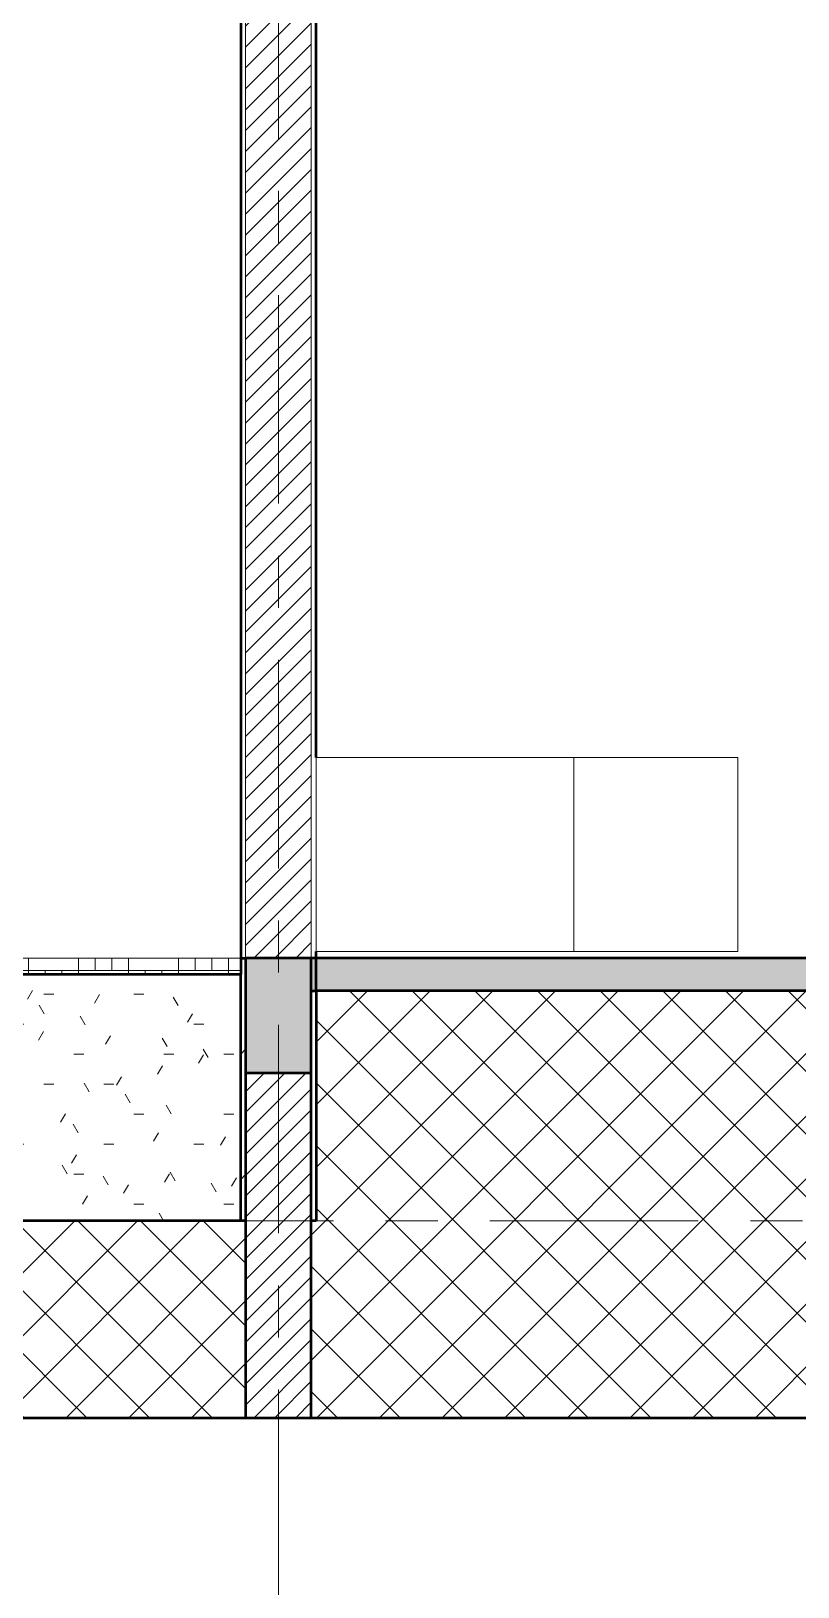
# Model space of a CAD drawing. Header units: millimetres. Extents: x 2164007 to 2324354, y -2513385 to -2308978.
# Drawn here: x 2224151 to 2226487, y -2465301 to -2460563 of the extents above; entities that cross this region are included whole.
import ezdxf

# ---------------------------------------------------------------- set-up
doc = ezdxf.new("R2010")
doc.units = ezdxf.units.MM
doc.linetypes.add('Grid Line', pattern=[22.224999999999994, 12.7, -3.174999999999999, 3.174999999999999, -3.174999999999999])
for name, color, linetype, lineweight in [('A-DETL-GENF', 8, 'Continuous', 9), ('A-DETL-WIDE', 214, 'Continuous', 50), ('A-FLOR', 8, 'Continuous', 13), ('A-FLOR-PATT', 8, 'Continuous', 13), ('A-WALL', 113, 'Continuous', 20), ('A-WALL-PATT', 8, 'Continuous', 50), ('I-FURN', 8, 'Continuous', 9), ('S-GRID', 8, 'Continuous', 9)]:
    doc.layers.add(name, color=color, linetype=linetype, lineweight=lineweight)
pattern_1 = [(45, (2224097.582859662, -2460935.894721178), (-31.81980515339464, 31.81980515339464), [])]
pattern_2 = [(0, (2224097.582859662, -2460935.894721178), (365.76, 91.44), [30.175, -244.145, 30.175, -244.145, -1463.04]), (0, (2224097.582859662, -2460935.894721178), (365.76, 91.44), [-548.64, 30.175, -518.465, 30.175, -244.145, -640.08]), (0, (2224097.582859662, -2460935.894721178), (365.76, 91.44), [-1371.6, 30.175, -152.705, 30.175, -427.025]), (120, (2224234.742859662, -2460890.174721178), (-262.069362922049, 271.0374516881963), [30.17499999999999, -244.1449999999999, 30.17499999999999, -1707.184999999999]), (120, (2224234.742859662, -2460890.174721178), (-262.069362922049, 271.0374516881963), [-304.4949999999998, -244.1449999999999, 30.17499999999999, -518.4649999999996, -914.3999999999995]), (120, (2224234.742859662, -2460890.174721178), (-262.069362922049, 271.0374516881963), [-1097.279999999999, 30.17499999999999, -244.1449999999999, 30.17499999999999, -609.9049999999995]), (120, (2224234.742859662, -2460890.174721178), (-262.069362922049, 271.0374516881963), [-1401.774999999999, -152.7049999999999, 30.17499999999999, -427.0249999999997]), (240, (2224280.462859662, -2460707.294721178), (-103.6906370779508, -362.4774516881963), [30.175, -244.145, 30.175, -1707.185]), (240, (2224280.462859662, -2460707.294721178), (-103.6906370779508, -362.4774516881963), [-304.495, -244.145, 30.175, -518.465, -914.4]), (240, (2224280.462859662, -2460707.294721178), (-103.6906370779508, -362.4774516881963), [-1097.28, 30.175, -244.145, 30.175, -609.905]), (240, (2224280.462859662, -2460707.294721178), (-103.6906370779508, -362.4774516881963), [-1401.775, -152.705, 30.175, -427.025])]

# ---------------------------------------------------------------- blocks, each defined once
blk = doc.blocks.new('Furniture 18 - Furniture 3-1065602-mc 1-1')
at = {"layer": 'I-FURN'}
for p, q in [((2400.107620984922, 610.8383184704225), (3185.107620991066, 610.8383184704225)), ((2400.107620984922, 610.8383184704225), (2400.107620984922, 19.9999999991051)), ((3185.107620991066, 19.9999999991051), (2400.107620984922, 19.9999999991051))]:
    blk.add_line(p, q, dxfattribs=at)
blk = doc.blocks.new('Furniture 19 - Furniture 3-1065679-mc 1-1')
at = {"layer": 'I-FURN'}
for p, q in [((3185.107620991069, 610.8383184704225), (3685.107620991068, 610.8383184704225)), ((3185.107620991069, 610.8383184704225), (3185.107620991069, 19.9999999991051)), ((3685.107620991068, 19.9999999991051), (3685.107620991068, 610.8383184704225)), ((3685.107620991068, 19.9999999991051), (3185.107620991069, 19.9999999991051))]:
    blk.add_line(p, q, dxfattribs=at)

msp = doc.modelspace()

# ---------------------------------------------------------------- hatches: boundary and pattern name
at = {"layer": 'A-DETL-GENF'}
msp.add_hatch(color=7, dxfattribs=at).paths.add_polyline_path([(2224804.066480647, -2463735.894721178), (2225004.066480647, -2463735.894721178), (2225004.066480647, -2463385.894721178), (2224804.066480647, -2463385.894721178)], flags=0)
h = msp.add_hatch(dxfattribs=at)
h.set_pattern_fill('FP_12', style=0, pattern_type=2)
h.set_pattern_definition([(45, (2224097.582859662, -2460935.894721178), (-95.4594154601839, 95.45941546018392), []), (135, (2224097.582859662, -2460935.894721178), (-95.45941546018392, -95.4594154601839), [])])
h.paths.add_polyline_path([(2237489.066480647, -2464785.894721178), (2237489.066480647, -2464185.894721178), (2232704.066480646, -2464185.894721178), (2232704.066480646, -2463535.894721178), (2230704.066480647, -2463535.894721178), (2230704.066480647, -2464785.894721178), (2233703.635573384, -2464785.894721178)], flags=0)
h.paths.add_polyline_path([(2230440.056884432, -2464785.894721178), (2230504.066480647, -2464785.894721178), (2230504.066480647, -2463535.894721178), (2230489.066480647, -2463535.894721178), (2230489.066480647, -2463485.894721178), (2225019.066480647, -2463485.894721178), (2225019.066480647, -2464185.894721178), (2225004.066480647, -2464186.446360774), (2225004.066480647, -2464785.894721178), (2228808.267539956, -2464785.894721178)], flags=0)
h.paths.add_polyline_path([(2224804.066480647, -2464785.894721178), (2224804.066480647, -2464185.894721178), (2220504.066480647, -2464185.894721178), (2220504.066480647, -2464785.894721178), (2223912.899506527, -2464785.894721178)], flags=0)
h.paths.add_polyline_path([(2220304.066480647, -2464785.894721178), (2220304.066480647, -2463485.894721178), (2218979.066480647, -2463485.894721178), (2218979.066480647, -2463735.894721178), (2218779.066480647, -2463735.894721178), (2218779.066480647, -2463485.894721178), (2214519.066480647, -2463485.894721178), (2214519.066480647, -2464185.894721178), (2214504.066480647, -2464185.894721178), (2214504.066480647, -2464785.894721178), (2219017.531473099, -2464785.894721178)], flags=0)
h.paths.add_polyline_path([(2214304.066480647, -2464785.894721178), (2214304.066480647, -2464185.894721178), (2208704.066480647, -2464185.894721178), (2208704.066480647, -2464785.894721178), (2214122.163439671, -2464785.894721178)], flags=0)
h = msp.add_hatch(dxfattribs=at)
h.set_pattern_fill('FP_1', style=0, pattern_type=2)
h.set_pattern_definition(pattern_1)
h.paths.add_polyline_path([(2225004.066480647, -2464785.894721178), (2225004.066480647, -2463735.894721178), (2224804.066480647, -2463735.894721178), (2224804.066480647, -2464785.894721178)], flags=0)
at = {"layer": 'A-FLOR-PATT', "lineweight": 9}
h = msp.add_hatch(dxfattribs=at)
h.set_pattern_fill('FP_5', color=256, style=0, pattern_type=2)
h.set_pattern_definition(pattern_2)
h.paths.add_polyline_path([(2226360.583523242, -2463485.894721178), (2230504.066480647, -2463485.894721178), (2230504.066480647, -2463385.894721178), (2225004.066480647, -2463385.894721178), (2225004.066480647, -2463485.894721178), (2225544.688851004, -2463485.894721178)], flags=0)
h.paths.add_polyline_path([(2214504.066480647, -2463485.894721178), (2218779.066480647, -2463485.894721178), (2218779.066480647, -2463385.894721178), (2214504.066480647, -2463385.894721178), (2214504.066480647, -2463484.228054512)], flags=0)
h.paths.add_polyline_path([(2218979.066480647, -2463485.894721178), (2220304.066480647, -2463485.894721178), (2220304.066480647, -2463385.894721178), (2218979.066480647, -2463385.894721178), (2218979.066480647, -2463409.644721178)], flags=0)
h = msp.add_hatch(dxfattribs=at)
h.set_pattern_fill('FP_5', color=256, style=0, pattern_type=2)
h.set_pattern_definition(pattern_2)
h.paths.add_polyline_path([(2223912.899506527, -2464185.894721178), (2224789.066480647, -2464185.894721178), (2224789.066480647, -2463435.894721178), (2222204.066480647, -2463435.894721178), (2222204.066480647, -2464185.894721178), (2222281.110162051, -2464185.894721178)], flags=0)
at = {"layer": 'A-WALL-PATT', "lineweight": 9}
h = msp.add_hatch(dxfattribs=at)
h.set_pattern_fill('FP_1', color=256, style=0, pattern_type=2)
h.set_pattern_definition(pattern_1)
h.paths.add_polyline_path([(2224804.066480647, -2463385.894721178), (2225004.066480647, -2463385.894721178), (2225004.066480647, -2460135.894721178), (2224804.066480647, -2460135.894721178), (2224804.066480647, -2462886.910365202)], flags=0)
h = msp.add_hatch(dxfattribs=at)
h.set_pattern_fill('FP_7', color=256, style=0, pattern_type=2)
h.set_pattern_definition([(0, (2224904.066859662, -2464185.894721178), (152.4, 152.4), [152.4, -152.4]), (0, (2224904.066859662, -2464135.094721179), (152.4, 152.4), [152.4, -152.4]), (0, (2224904.066859662, -2464084.294721178), (152.4, 152.4), [152.4, -152.4]), (0, (2224904.066859662, -2464033.494721178), (152.4, 152.4), [152.4, -152.4]), (90, (2224904.066859662, -2464033.494721178), (-152.4, 152.4), [152.4, -152.4]), (90, (2224954.866859662, -2464033.494721178), (-152.4, 152.4), [152.4, -152.4]), (90, (2225005.666859662, -2464033.494721178), (-152.4, 152.4), [152.4, -152.4]), (90, (2225056.466859662, -2464033.494721178), (-152.4, 152.4), [152.4, -152.4])])
h.paths.add_polyline_path([(2220519.066480647, -2464185.894721178), (2222204.066480647, -2464185.894721178), (2222204.066480647, -2463585.894721178), (2220519.066480647, -2463585.894721178), (2220519.066480647, -2464174.774031523)], flags=0)
h.paths.add_polyline_path([(2221465.215489814, -2463435.894721178), (2224789.066480647, -2463435.894721178), (2224789.066480647, -2463385.894721178), (2221210.951943524, -2463385.894721178), (2221206.566727536, -2463435.894721178), (2221221.058761221, -2463435.894721178)], flags=0)
h.paths.add_polyline_path([(2220649.320817575, -2463435.894721178), (2221152.975944867, -2463435.894721178), (2221152.975944867, -2463385.894721178), (2220567.698132421, -2463385.894721178), (2220557.431641347, -2463435.894721178), (2220564.527125016, -2463435.894721178)], flags=0)
h = msp.add_hatch(dxfattribs=at)
h.set_pattern_fill('FP_6', color=256, style=0, pattern_type=2)
h.set_pattern_definition([(45, (2224097.582859662, -2460935.894721178), (-190.7936730200978, 190.7936730200978), [])])
h.paths.add_polyline_path([(2224789.066480647, -2464185.894721178), (2224804.066480647, -2464185.894721178), (2224804.066480647, -2463385.894721178), (2224789.066480647, -2463385.894721178), (2224789.066480647, -2464174.828161435)], flags=0)

# ---------------------------------------------------------------- linework, layer by layer
at = {"layer": 'A-DETL-WIDE'}
for p, q in [((2224804.066480647, -2463385.894721178), (2224804.066480647, -2463735.894721178)), ((2225004.066480647, -2463385.894721178), (2224804.066480647, -2463385.894721178)), ((2225004.066480647, -2463735.894721178), (2225004.066480647, -2463385.894721178)), ((2230489.066480647, -2463485.894721178), (2225019.066480647, -2463485.894721178)), ((2225019.066480647, -2463485.894721178), (2225019.066480647, -2464185.894721178)), ((2224804.066480647, -2463735.894721178), (2224804.066480647, -2464785.894721178)), ((2224804.066480647, -2463735.894721178), (2225004.066480647, -2463735.894721178)), ((2225004.066480647, -2464785.894721178), (2225004.066480647, -2463735.894721178)), ((2224804.066480647, -2464185.894721178), (2220504.066480647, -2464185.894721178)), ((2225019.066480647, -2464185.894721178), (2225004.066480647, -2464185.894721178)), ((2220504.066480647, -2464785.894721178), (2224804.066480647, -2464785.894721178)), ((2224804.066480647, -2464785.894721178), (2225004.066480647, -2464785.894721178)), ((2225004.066480647, -2464785.894721178), (2230504.066480647, -2464785.894721178))]:
    msp.add_line(p, q, dxfattribs=at)
at = {"layer": 'A-FLOR', "lineweight": 50}
for p, q in [((2227364.066480647, -2463385.894721178), (2225004.066480647, -2463385.894721178)), ((2224789.066480647, -2463435.894721178), (2220519.066480647, -2463435.894721178)), ((2224789.066480647, -2464185.894721178), (2224789.066480647, -2463435.894721178)), ((2225004.066480647, -2463485.894721178), (2225019.066480647, -2463485.894721178))]:
    msp.add_line(p, q, dxfattribs=at)
at = {"layer": 'A-WALL', "lineweight": 50}
for p, q in [((2224789.066480647, -2458787.644721178), (2224789.066480647, -2463435.894721178)), ((2225019.066480647, -2462775.056402708), (2225019.066480647, -2459785.894721178)), ((2224789.066480647, -2463385.894721178), (2224804.066480647, -2463385.894721178)), ((2225019.066480647, -2463485.894721178), (2225019.066480647, -2463365.894721179))]:
    msp.add_line(p, q, dxfattribs=at)
at = {"layer": 'A-WALL', "lineweight": 13}
for p, q in [((2224804.066480647, -2463385.894721178), (2224804.066480647, -2460135.894721178)), ((2225004.066480647, -2463385.894721178), (2225004.066480647, -2460135.894721178))]:
    msp.add_line(p, q, dxfattribs=at)
at = {"layer": 'A-WALL'}
msp.add_line((2221210.951943524, -2463385.894721178), (2224789.066480647, -2463385.894721178), dxfattribs=at)
at = {"layer": 'S-GRID', "linetype": 'Grid Line', "ltscale": 50}
for p, q in [((2224904.066480647, -2467557.981703835), (2224904.066480647, -2453547.494721178)), ((2207767.999992298, -2463385.894721178), (2240275.970022553, -2463385.894721178)), ((2207767.999992298, -2464185.894721178), (2239132.970022553, -2464185.894721178))]:
    msp.add_line(p, q, dxfattribs=at)

# ---------------------------------------------------------------- block references
at = {"layer": 'I-FURN'}
for name in ['Furniture 18 - Furniture 3-1065602-mc 1-1', 'Furniture 19 - Furniture 3-1065679-mc 1-1']:
    msp.add_blockref(name, (2222618.958859662, -2463385.894721178), dxfattribs=at)

doc.saveas('drawing.dxf')
